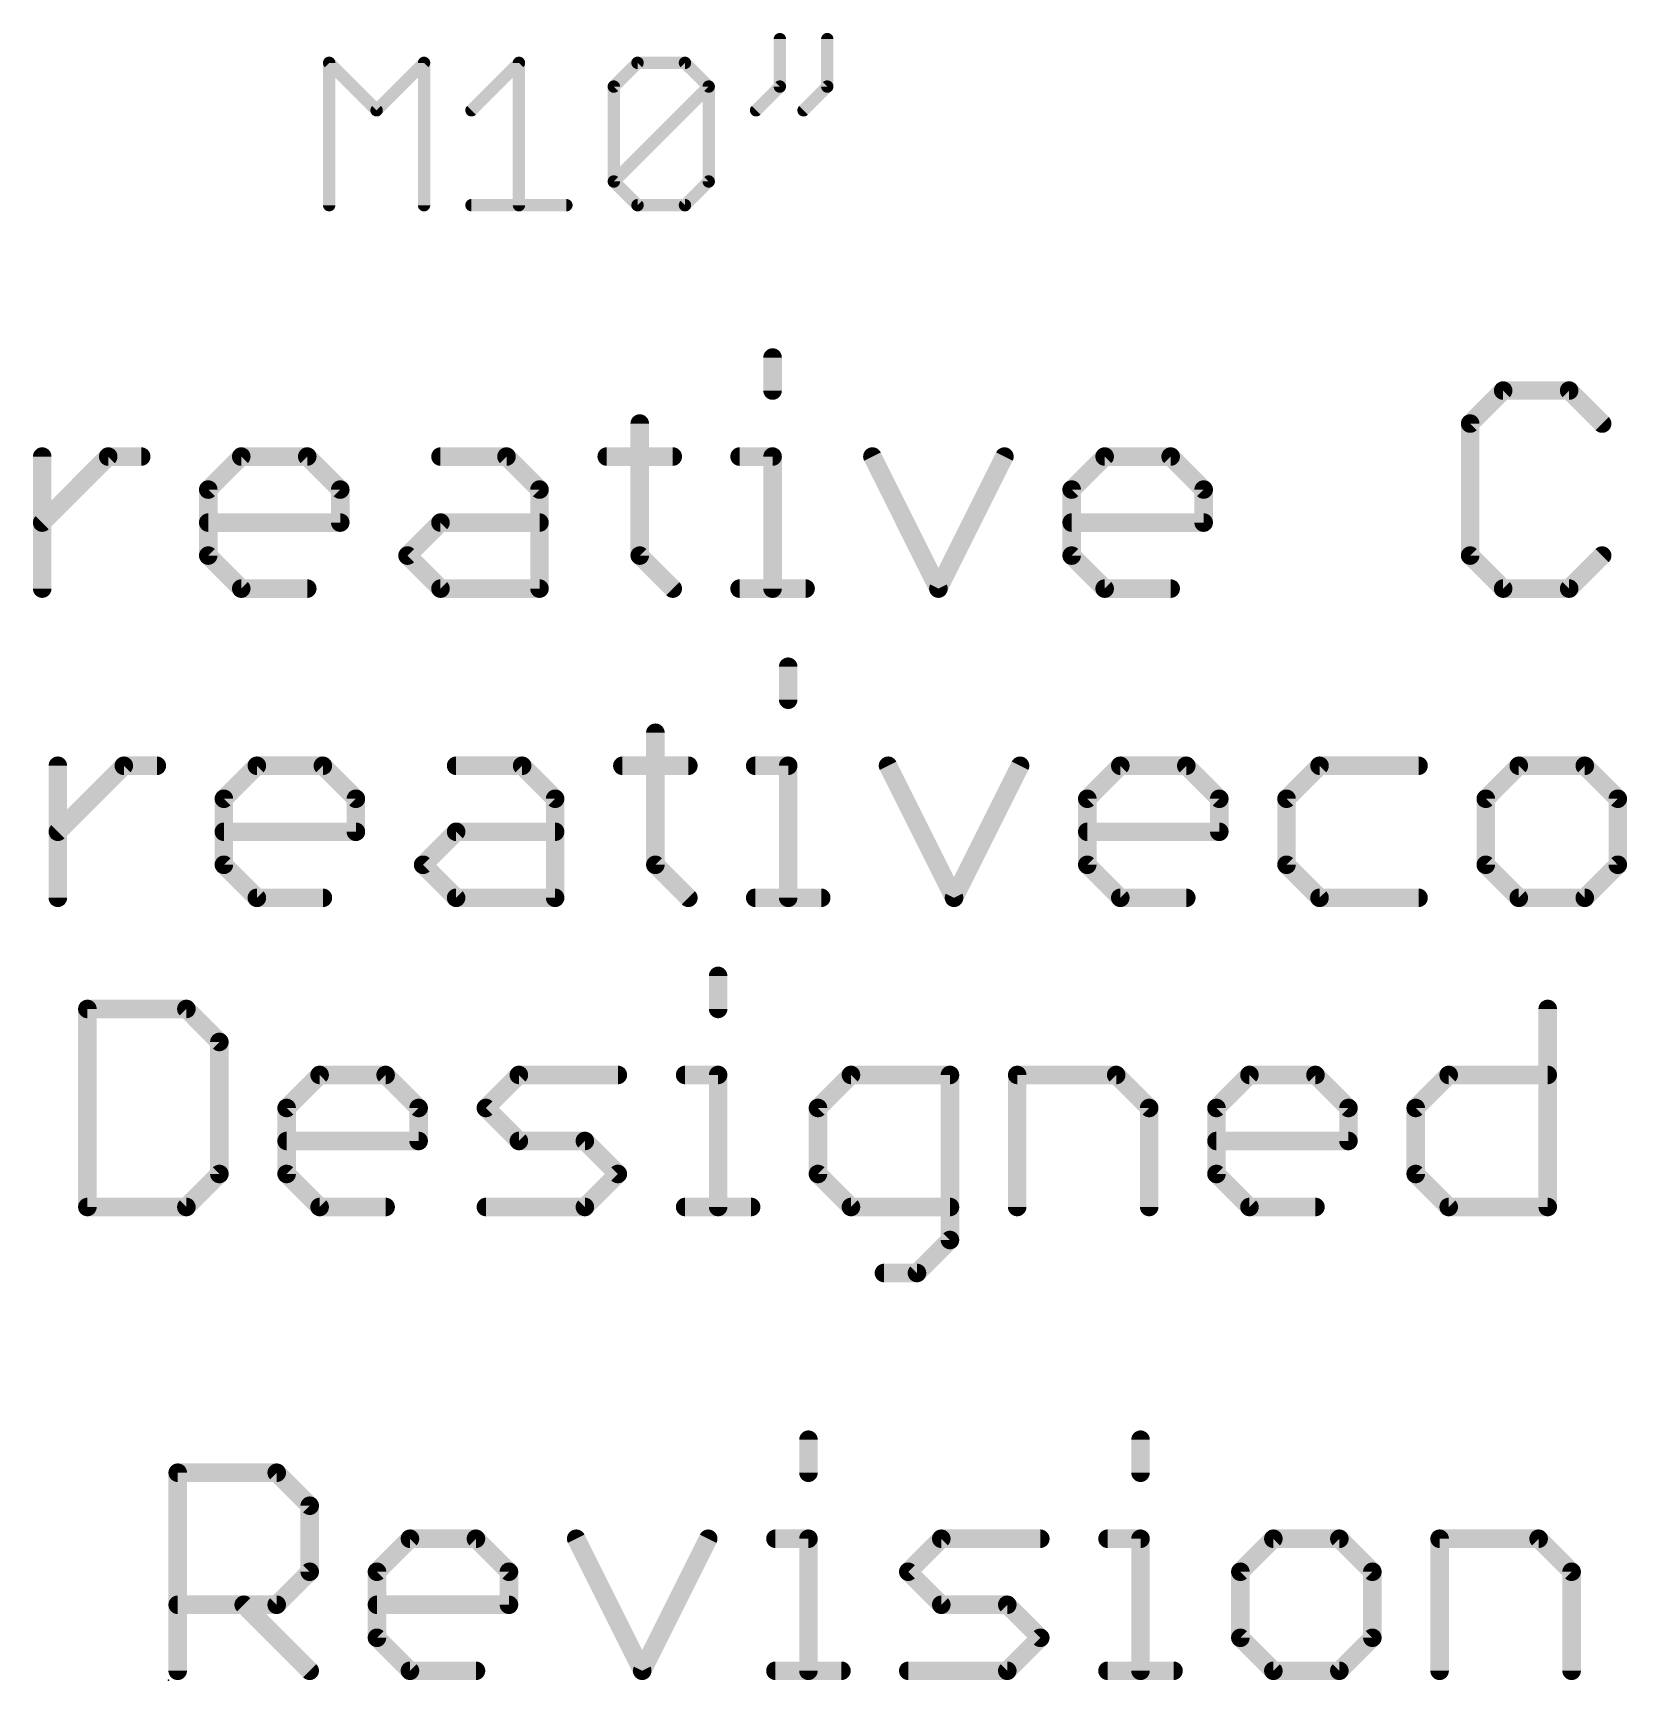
# Model space of a CAD drawing. Extents: x -34 to 73, y -15 to 16.
# Drawn here: x -2.38 to 10.72, y -13.97 to -0.44 of the extents above; entities that cross this region are included whole.
import ezdxf

# ---------------------------------------------------------------- set-up
doc = ezdxf.new("R2010")
doc.units = 0
doc.layers.add('23', color=53, linetype='CONTINUOUS')
doc.layers.add('27', color=253, linetype='CONTINUOUS')

msp = doc.modelspace()

# ---------------------------------------------------------------- linework, layer by layer
at = {"layer": '23'}
msp.add_point((-1.27, -13.97), dxfattribs=at)
at = {"layer": '27'}
for points, const_width in [([(3.7539, -0.4899), (3.7539, -0.8797)], 0.1016), ([(4.1437, -0.4899), (4.1437, -0.8797)], 0.1016), ([(0.0508, -1.8542), (0.0508, -0.6848)], 0.1016), ([(0.0508, -0.6848), (0.4406, -1.0746)], 0.1016), ([(0.4406, -1.0746), (0.8304, -0.6848)], 0.1016), ([(0.8304, -0.6848), (0.8304, -1.8542)], 0.1016), ([(1.2202, -1.0746), (1.61, -0.6848)], 0.1016), ([(1.61, -0.6848), (1.61, -1.8542)], 0.1016), ([(2.3896, -0.8797), (2.5845, -0.6848)], 0.1016), ([(2.5845, -0.6848), (2.9743, -0.6848)], 0.1016), ([(2.9743, -0.6848), (3.1692, -0.8797)], 0.1016), ([(2.3896, -1.6593), (2.3896, -0.8797)], 0.1016), ([(2.3896, -1.6593), (3.1692, -0.8797)], 0.1016), ([(3.1692, -0.8797), (3.1692, -1.6593)], 0.1016), ([(3.7539, -0.8797), (3.559, -1.0746)], 0.1016), ([(4.1437, -0.8797), (3.9488, -1.0746)], 0.1016), ([(2.5845, -1.8542), (2.3896, -1.6593)], 0.1016), ([(3.1692, -1.6593), (2.9743, -1.8542)], 0.1016), ([(1.2202, -1.8542), (1.9998, -1.8542)], 0.1016), ([(2.9743, -1.8542), (2.5845, -1.8542)], 0.1016), ([(3.6941, -3.1056), (3.6941, -3.3768)], 0.1524), ([(9.697, -3.3768), (9.4259, -3.648)], 0.1524), ([(10.2394, -3.3768), (9.697, -3.3768)], 0.1524), ([(10.5105, -3.648), (10.2394, -3.3768)], 0.1524), ([(2.6027, -3.648), (2.6027, -4.7326)], 0.1524), ([(9.4259, -3.648), (9.4259, -4.7326)], 0.1524), ([(-2.3071, -5.0038), (-2.3071, -3.9191)], 0.1524), ([(-2.3071, -4.4615), (-1.7648, -3.9191)], 0.1524), ([(-1.7648, -3.9191), (-1.4936, -3.9191)], 0.1524), ([(-0.9428, -4.1903), (-0.6716, -3.9191)], 0.1524), ([(-0.6716, -3.9191), (-0.1293, -3.9191)], 0.1524), ([(-0.1293, -3.9191), (0.1419, -4.1903)], 0.1524), ([(0.9655, -3.9191), (1.5079, -3.9191)], 0.1524), ([(1.5079, -3.9191), (1.779, -4.1903)], 0.1524), ([(2.3315, -3.9191), (2.8738, -3.9191)], 0.1524), ([(3.423, -3.9191), (3.6941, -3.9191)], 0.1524), ([(3.6941, -3.9191), (3.6941, -5.0038)], 0.1524), ([(4.5144, -3.9191), (5.0567, -5.0038)], 0.1524), ([(5.0567, -5.0038), (5.5991, -3.9191)], 0.1524), ([(6.1515, -4.1903), (6.4227, -3.9191)], 0.1524), ([(6.4227, -3.9191), (6.965, -3.9191)], 0.1524), ([(6.965, -3.9191), (7.2362, -4.1903)], 0.1524), ([(-0.9428, -4.7326), (-0.9428, -4.1903)], 0.1524), ([(0.1419, -4.1903), (0.1419, -4.4615)], 0.1524), ([(1.779, -4.1903), (1.779, -5.0038)], 0.1524), ([(6.1515, -4.7326), (6.1515, -4.1903)], 0.1524), ([(7.2362, -4.1903), (7.2362, -4.4615)], 0.1524), ([(0.1419, -4.4615), (-0.9428, -4.4615)], 0.1524), ([(0.6944, -4.7326), (0.9655, -4.4615)], 0.1524), ([(0.9655, -4.4615), (1.779, -4.4615)], 0.1524), ([(7.2362, -4.4615), (6.1515, -4.4615)], 0.1524), ([(-0.6716, -5.0038), (-0.9428, -4.7326)], 0.1524), ([(0.9655, -5.0038), (0.6944, -4.7326)], 0.1524), ([(2.6027, -4.7326), (2.8738, -5.0038)], 0.1524), ([(6.4227, -5.0038), (6.1515, -4.7326)], 0.1524), ([(9.4259, -4.7326), (9.697, -5.0038)], 0.1524), ([(10.2394, -5.0038), (10.5105, -4.7326)], 0.1524), ([(-0.1293, -5.0038), (-0.6716, -5.0038)], 0.1524), ([(1.779, -5.0038), (0.9655, -5.0038)], 0.1524), ([(3.423, -5.0038), (3.9653, -5.0038)], 0.1524), ([(6.965, -5.0038), (6.4227, -5.0038)], 0.1524), ([(9.697, -5.0038), (10.2394, -5.0038)], 0.1524), ([(3.8225, -5.6456), (3.8225, -5.9168)], 0.1524), ([(2.7311, -6.188), (2.7311, -7.2726)], 0.1524), ([(-2.1787, -7.5438), (-2.1787, -6.4591)], 0.1524), ([(-2.1787, -7.0015), (-1.6364, -6.4591)], 0.1524), ([(-1.6364, -6.4591), (-1.3652, -6.4591)], 0.1524), ([(-0.8144, -6.7303), (-0.5432, -6.4591)], 0.1524), ([(-0.5432, -6.4591), (-0.0009, -6.4591)], 0.1524), ([(-0.0009, -6.4591), (0.2703, -6.7303)], 0.1524), ([(1.0939, -6.4591), (1.6363, -6.4591)], 0.1524), ([(1.6363, -6.4591), (1.9074, -6.7303)], 0.1524), ([(2.4599, -6.4591), (3.0023, -6.4591)], 0.1524), ([(3.5514, -6.4591), (3.8225, -6.4591)], 0.1524), ([(3.8225, -6.4591), (3.8225, -7.5438)], 0.1524), ([(4.6428, -6.4591), (5.1851, -7.5438)], 0.1524), ([(5.1851, -7.5438), (5.7275, -6.4591)], 0.1524), ([(6.28, -6.7303), (6.5511, -6.4591)], 0.1524), ([(6.5511, -6.4591), (7.0934, -6.4591)], 0.1524), ([(7.0934, -6.4591), (7.3646, -6.7303)], 0.1524), ([(8.1883, -6.4591), (7.9171, -6.7303)], 0.1524), ([(9.0018, -6.4591), (8.1883, -6.4591)], 0.1524), ([(9.8254, -6.4591), (9.5543, -6.7303)], 0.1524), ([(10.3678, -6.4591), (9.8254, -6.4591)], 0.1524), ([(10.6389, -6.7303), (10.3678, -6.4591)], 0.1524), ([(-0.8144, -7.2726), (-0.8144, -6.7303)], 0.1524), ([(0.2703, -6.7303), (0.2703, -7.0015)], 0.1524), ([(1.9074, -6.7303), (1.9074, -7.5438)], 0.1524), ([(6.28, -7.2726), (6.28, -6.7303)], 0.1524), ([(7.3646, -6.7303), (7.3646, -7.0015)], 0.1524), ([(7.9171, -6.7303), (7.9171, -7.2726)], 0.1524), ([(9.5543, -6.7303), (9.5543, -7.2726)], 0.1524), ([(10.6389, -7.2726), (10.6389, -6.7303)], 0.1524), ([(0.2703, -7.0015), (-0.8144, -7.0015)], 0.1524), ([(0.8228, -7.2726), (1.0939, -7.0015)], 0.1524), ([(1.0939, -7.0015), (1.9074, -7.0015)], 0.1524), ([(7.3646, -7.0015), (6.28, -7.0015)], 0.1524), ([(-0.5432, -7.5438), (-0.8144, -7.2726)], 0.1524), ([(1.0939, -7.5438), (0.8228, -7.2726)], 0.1524), ([(2.7311, -7.2726), (3.0023, -7.5438)], 0.1524), ([(6.5511, -7.5438), (6.28, -7.2726)], 0.1524), ([(7.9171, -7.2726), (8.1883, -7.5438)], 0.1524), ([(9.5543, -7.2726), (9.8254, -7.5438)], 0.1524), ([(10.3678, -7.5438), (10.6389, -7.2726)], 0.1524), ([(-0.0009, -7.5438), (-0.5432, -7.5438)], 0.1524), ([(1.9074, -7.5438), (1.0939, -7.5438)], 0.1524), ([(3.5514, -7.5438), (4.0937, -7.5438)], 0.1524), ([(7.0934, -7.5438), (6.5511, -7.5438)], 0.1524), ([(8.1883, -7.5438), (9.0018, -7.5438)], 0.1524), ([(9.8254, -7.5438), (10.3678, -7.5438)], 0.1524), ([(3.2467, -8.1856), (3.2467, -8.4568)], 0.1524), ([(-1.9359, -8.4568), (-1.9359, -10.0838)], 0.1524), ([(-1.1224, -8.4568), (-1.9359, -8.4568)], 0.1524), ([(-0.8513, -8.728), (-1.1224, -8.4568)], 0.1524), ([(10.0631, -8.4568), (10.0631, -10.0838)], 0.1524), ([(-0.8513, -9.8126), (-0.8513, -8.728)], 0.1524), ([(-0.2988, -9.2703), (-0.0276, -8.9991)], 0.1524), ([(-0.0276, -8.9991), (0.5147, -8.9991)], 0.1524), ([(0.5147, -8.9991), (0.7859, -9.2703)], 0.1524), ([(1.3384, -9.2703), (1.6096, -8.9991)], 0.1524), ([(1.6096, -8.9991), (2.423, -8.9991)], 0.1524), ([(2.9755, -8.9991), (3.2467, -8.9991)], 0.1524), ([(3.2467, -8.9991), (3.2467, -10.0838)], 0.1524), ([(4.3381, -8.9991), (4.067, -9.2703)], 0.1524), ([(5.1516, -8.9991), (4.3381, -8.9991)], 0.1524), ([(5.1516, -10.355), (5.1516, -8.9991)], 0.1524), ([(5.7041, -10.0838), (5.7041, -8.9991)], 0.1524), ([(5.7041, -8.9991), (6.5176, -8.9991)], 0.1524), ([(6.5176, -8.9991), (6.7888, -9.2703)], 0.1524), ([(7.3413, -9.2703), (7.6125, -8.9991)], 0.1524), ([(7.6125, -8.9991), (8.1548, -8.9991)], 0.1524), ([(8.1548, -8.9991), (8.426, -9.2703)], 0.1524), ([(8.9785, -9.2703), (9.2496, -8.9991)], 0.1524), ([(9.2496, -8.9991), (10.0631, -8.9991)], 0.1524), ([(-0.2988, -9.8126), (-0.2988, -9.2703)], 0.1524), ([(0.7859, -9.2703), (0.7859, -9.5415)], 0.1524), ([(1.6096, -9.5415), (1.3384, -9.2703)], 0.1524), ([(4.067, -9.2703), (4.067, -9.8126)], 0.1524), ([(6.7888, -9.2703), (6.7888, -10.0838)], 0.1524), ([(7.3413, -9.8126), (7.3413, -9.2703)], 0.1524), ([(8.426, -9.2703), (8.426, -9.5415)], 0.1524), ([(8.9785, -9.8126), (8.9785, -9.2703)], 0.1524), ([(0.7859, -9.5415), (-0.2988, -9.5415)], 0.1524), ([(2.1519, -9.5415), (1.6096, -9.5415)], 0.1524), ([(2.423, -9.8126), (2.1519, -9.5415)], 0.1524), ([(8.426, -9.5415), (7.3413, -9.5415)], 0.1524), ([(-1.1224, -10.0838), (-0.8513, -9.8126)], 0.1524), ([(-0.0276, -10.0838), (-0.2988, -9.8126)], 0.1524), ([(2.1519, -10.0838), (2.423, -9.8126)], 0.1524), ([(4.067, -9.8126), (4.3381, -10.0838)], 0.1524), ([(7.6125, -10.0838), (7.3413, -9.8126)], 0.1524), ([(9.2496, -10.0838), (8.9785, -9.8126)], 0.1524), ([(-1.9359, -10.0838), (-1.1224, -10.0838)], 0.1524), ([(0.5147, -10.0838), (-0.0276, -10.0838)], 0.1524), ([(1.3384, -10.0838), (2.1519, -10.0838)], 0.1524), ([(2.9755, -10.0838), (3.5179, -10.0838)], 0.1524), ([(4.3381, -10.0838), (5.1516, -10.0838)], 0.1524), ([(8.1548, -10.0838), (7.6125, -10.0838)], 0.1524), ([(10.0631, -10.0838), (9.2496, -10.0838)], 0.1524), ([(4.8805, -10.6261), (5.1516, -10.355)], 0.1524), ([(4.6093, -10.6261), (4.8805, -10.6261)], 0.1524), ([(3.9888, -11.9956), (3.9888, -12.2668)], 0.1524), ([(6.7174, -11.9956), (6.7174, -12.2668)], 0.1524), ([(-1.1938, -13.8938), (-1.1938, -12.2668)], 0.1524), ([(-1.1938, -12.2668), (-0.3803, -12.2668)], 0.1524), ([(-0.3803, -12.2668), (-0.1091, -12.538)], 0.1524), ([(-0.1091, -12.538), (-0.1091, -13.0803)], 0.1524), ([(0.4434, -13.0803), (0.7145, -12.8091)], 0.1524), ([(0.7145, -12.8091), (1.2569, -12.8091)], 0.1524), ([(1.2569, -12.8091), (1.528, -13.0803)], 0.1524), ([(2.0805, -12.8091), (2.6228, -13.8938)], 0.1524), ([(2.6228, -13.8938), (3.1652, -12.8091)], 0.1524), ([(3.7177, -12.8091), (3.9888, -12.8091)], 0.1524), ([(3.9888, -12.8091), (3.9888, -13.8938)], 0.1524), ([(4.8091, -13.0803), (5.0803, -12.8091)], 0.1524), ([(5.0803, -12.8091), (5.8938, -12.8091)], 0.1524), ([(6.4463, -12.8091), (6.7174, -12.8091)], 0.1524), ([(6.7174, -12.8091), (6.7174, -13.8938)], 0.1524), ([(7.8089, -12.8091), (7.5377, -13.0803)], 0.1524), ([(8.3512, -12.8091), (7.8089, -12.8091)], 0.1524), ([(8.6224, -13.0803), (8.3512, -12.8091)], 0.1524), ([(9.1749, -13.8938), (9.1749, -12.8091)], 0.1524), ([(9.1749, -12.8091), (9.9884, -12.8091)], 0.1524), ([(9.9884, -12.8091), (10.2595, -13.0803)], 0.1524), ([(-0.1091, -13.0803), (-0.3803, -13.3515)], 0.1524), ([(0.4434, -13.6226), (0.4434, -13.0803)], 0.1524), ([(1.528, -13.0803), (1.528, -13.3515)], 0.1524), ([(5.0803, -13.3515), (4.8091, -13.0803)], 0.1524), ([(7.5377, -13.0803), (7.5377, -13.6226)], 0.1524), ([(8.6224, -13.6226), (8.6224, -13.0803)], 0.1524), ([(10.2595, -13.0803), (10.2595, -13.8938)], 0.1524), ([(-0.3803, -13.3515), (-1.1938, -13.3515)], 0.1524), ([(-0.6515, -13.3515), (-0.1091, -13.8938)], 0.1524), ([(1.528, -13.3515), (0.4434, -13.3515)], 0.1524), ([(5.6226, -13.3515), (5.0803, -13.3515)], 0.1524), ([(5.8938, -13.6226), (5.6226, -13.3515)], 0.1524), ([(0.7145, -13.8938), (0.4434, -13.6226)], 0.1524), ([(5.6226, -13.8938), (5.8938, -13.6226)], 0.1524), ([(7.5377, -13.6226), (7.8089, -13.8938)], 0.1524), ([(8.3512, -13.8938), (8.6224, -13.6226)], 0.1524), ([(1.2569, -13.8938), (0.7145, -13.8938)], 0.1524), ([(3.7177, -13.8938), (4.26, -13.8938)], 0.1524), ([(4.8091, -13.8938), (5.6226, -13.8938)], 0.1524), ([(6.4463, -13.8938), (6.9886, -13.8938)], 0.1524), ([(7.8089, -13.8938), (8.3512, -13.8938)], 0.1524)]:
    msp.add_lwpolyline(points, dxfattribs=dict(at, const_width=const_width))
for points, const_width in [([(3.7793, -0.4899, 1), (3.7285, -0.4899)], 0.0508), ([(4.1691, -0.4899, 1), (4.1183, -0.4899)], 0.0508), ([(0.0688, -0.6668, 1), (0.0328, -0.7028)], 0.0508), ([(0.0762, -0.6848, 1), (0.0254, -0.6848)], 0.0508), ([(0.8558, -0.6848, 1), (0.805, -0.6848)], 0.0508), ([(0.8484, -0.7028, 1), (0.8124, -0.6668)], 0.0508), ([(1.6354, -0.6848, 1), (1.5846, -0.6848)], 0.0508), ([(1.628, -0.7028, 1), (1.592, -0.6668)], 0.0508), ([(2.5845, -0.6594, 1), (2.5845, -0.7102)], 0.0508), ([(2.6025, -0.7028, 1), (2.5665, -0.6668)], 0.0508), ([(2.9923, -0.6668, 1), (2.9563, -0.7028)], 0.0508), ([(2.9743, -0.7102, 1), (2.9743, -0.6594)], 0.0508), ([(2.3716, -0.8617, 1), (2.4076, -0.8977)], 0.0508), ([(2.415, -0.8797, 1), (2.3642, -0.8797)], 0.0508), ([(3.1946, -0.8797, 1), (3.1438, -0.8797)], 0.0508), ([(3.1872, -0.8977, 1), (3.1512, -0.8617)], 0.0508), ([(3.1512, -0.8977, 1), (3.1872, -0.8617)], 0.0508), ([(3.7285, -0.8797, 1), (3.7793, -0.8797)], 0.0508), ([(3.7718, -0.8977, 1), (3.7359, -0.8617)], 0.0508), ([(4.1183, -0.8797, 1), (4.1691, -0.8797)], 0.0508), ([(4.1616, -0.8977, 1), (4.1257, -0.8617)], 0.0508), ([(0.4226, -1.0566, 1), (0.4586, -1.0926)], 0.0508), ([(0.4226, -1.0926, 1), (0.4586, -1.0566)], 0.0508), ([(1.2022, -1.0566, 1), (1.2382, -1.0926)], 0.0508), ([(3.541, -1.0566, 1), (3.577, -1.0926)], 0.0508), ([(3.9308, -1.0566, 1), (3.9667, -1.0926)], 0.0508), ([(2.4076, -1.6413, 1), (2.3716, -1.6773)], 0.0508), ([(2.3716, -1.6413, 1), (2.4076, -1.6773)], 0.0508), ([(3.1872, -1.6773, 1), (3.1512, -1.6413)], 0.0508), ([(2.3642, -1.6593, 1), (2.415, -1.6593)], 0.0508), ([(3.1438, -1.6593, 1), (3.1946, -1.6593)], 0.0508), ([(0.0254, -1.8542, 1), (0.0762, -1.8542)], 0.0508), ([(0.805, -1.8542, 1), (0.8558, -1.8542)], 0.0508), ([(1.2202, -1.8288, 1), (1.2202, -1.8796)], 0.0508), ([(1.5846, -1.8542, 1), (1.6354, -1.8542)], 0.0508), ([(1.9998, -1.8796, 1), (1.9998, -1.8288)], 0.0508), ([(2.5845, -1.8288, 1), (2.5845, -1.8796)], 0.0508), ([(2.5665, -1.8722, 1), (2.6025, -1.8362)], 0.0508), ([(2.9563, -1.8362, 1), (2.9923, -1.8722)], 0.0508), ([(2.9743, -1.8796, 1), (2.9743, -1.8288)], 0.0508), ([(3.7322, -3.1056, 1), (3.656, -3.1056)], 0.0762), ([(3.656, -3.3768, 1), (3.7322, -3.3768)], 0.0762), ([(9.697, -3.3387, 1), (9.697, -3.4149)], 0.0762), ([(9.724, -3.4038, 1), (9.6701, -3.3499)], 0.0762), ([(10.2663, -3.3499, 1), (10.2124, -3.4038)], 0.0762), ([(10.2394, -3.4149, 1), (10.2394, -3.3387)], 0.0762), ([(2.6408, -3.648, 1), (2.5646, -3.648)], 0.0762), ([(9.3989, -3.621, 1), (9.4528, -3.6749)], 0.0762), ([(9.464, -3.648, 1), (9.3878, -3.648)], 0.0762), ([(10.4836, -3.6749, 1), (10.5375, -3.621)], 0.0762), ([(-2.269, -3.9191, 1), (-2.3452, -3.9191)], 0.0762), ([(-1.7648, -3.881, 1), (-1.7648, -3.9572)], 0.0762), ([(-1.7378, -3.9461, 1), (-1.7917, -3.8922)], 0.0762), ([(-1.4936, -3.9572, 1), (-1.4936, -3.881)], 0.0762), ([(-0.6716, -3.881, 1), (-0.6716, -3.9572)], 0.0762), ([(-0.6447, -3.9461, 1), (-0.6986, -3.8922)], 0.0762), ([(-0.1024, -3.8922, 1), (-0.1562, -3.9461)], 0.0762), ([(-0.1293, -3.9572, 1), (-0.1293, -3.881)], 0.0762), ([(0.9655, -3.881, 1), (0.9655, -3.9572)], 0.0762), ([(1.5348, -3.8922, 1), (1.4809, -3.9461)], 0.0762), ([(1.5079, -3.9572, 1), (1.5079, -3.881)], 0.0762), ([(2.3315, -3.881, 1), (2.3315, -3.9572)], 0.0762), ([(2.8738, -3.9572, 1), (2.8738, -3.881)], 0.0762), ([(3.423, -3.881, 1), (3.423, -3.9572)], 0.0762), ([(3.7322, -3.9191, 1), (3.656, -3.9191)], 0.0762), ([(3.6941, -3.9572, 1), (3.6941, -3.881)], 0.0762), ([(4.5485, -3.9021, 1), (4.4803, -3.9362)], 0.0762), ([(5.6331, -3.9362, 1), (5.565, -3.9021)], 0.0762), ([(6.4227, -3.881, 1), (6.4227, -3.9572)], 0.0762), ([(6.4497, -3.9461, 1), (6.3958, -3.8922)], 0.0762), ([(6.992, -3.8922, 1), (6.9381, -3.9461)], 0.0762), ([(6.965, -3.9572, 1), (6.965, -3.881)], 0.0762), ([(-0.9047, -4.1903, 1), (-0.9809, -4.1903)], 0.0762), ([(-0.9697, -4.1634, 1), (-0.9159, -4.2172)], 0.0762), ([(0.18, -4.1903, 1), (0.1038, -4.1903)], 0.0762), ([(0.1149, -4.2172, 1), (0.1688, -4.1634)], 0.0762), ([(1.8171, -4.1903, 1), (1.7409, -4.1903)], 0.0762), ([(1.7521, -4.2172, 1), (1.806, -4.1634)], 0.0762), ([(6.1896, -4.1903, 1), (6.1134, -4.1903)], 0.0762), ([(6.1246, -4.1634, 1), (6.1785, -4.2172)], 0.0762), ([(7.2743, -4.1903, 1), (7.1981, -4.1903)], 0.0762), ([(7.2093, -4.2172, 1), (7.2631, -4.1634)], 0.0762), ([(-2.334, -4.4345, 1), (-2.2802, -4.4884)], 0.0762), ([(-0.9428, -4.4234, 1), (-0.9428, -4.4996)], 0.0762), ([(0.1038, -4.4615, 1), (0.18, -4.4615)], 0.0762), ([(0.1419, -4.4996, 1), (0.1419, -4.4234)], 0.0762), ([(0.9655, -4.4234, 1), (0.9655, -4.4996)], 0.0762), ([(0.9925, -4.4884, 1), (0.9386, -4.4345)], 0.0762), ([(1.779, -4.4996, 1), (1.779, -4.4234)], 0.0762), ([(6.1515, -4.4234, 1), (6.1515, -4.4996)], 0.0762), ([(7.1981, -4.4615, 1), (7.2743, -4.4615)], 0.0762), ([(7.2362, -4.4996, 1), (7.2362, -4.4234)], 0.0762), ([(-0.9159, -4.7057, 1), (-0.9697, -4.7596)], 0.0762), ([(-0.9809, -4.7326, 1), (-0.9047, -4.7326)], 0.0762), ([(0.7213, -4.7057, 1), (0.6674, -4.7596)], 0.0762), ([(0.6674, -4.7057, 1), (0.7213, -4.7596)], 0.0762), ([(2.6296, -4.7057, 1), (2.5757, -4.7596)], 0.0762), ([(2.5646, -4.7326, 1), (2.6408, -4.7326)], 0.0762), ([(6.1785, -4.7057, 1), (6.1246, -4.7596)], 0.0762), ([(6.1134, -4.7326, 1), (6.1896, -4.7326)], 0.0762), ([(9.4528, -4.7057, 1), (9.3989, -4.7596)], 0.0762), ([(9.3878, -4.7326, 1), (9.464, -4.7326)], 0.0762), ([(10.5375, -4.7596, 1), (10.4836, -4.7057)], 0.0762), ([(-2.3452, -5.0038, 1), (-2.269, -5.0038)], 0.0762), ([(-0.6716, -4.9657, 1), (-0.6716, -5.0419)], 0.0762), ([(-0.6986, -5.0307, 1), (-0.6447, -4.9769)], 0.0762), ([(-0.1293, -5.0419, 1), (-0.1293, -4.9657)], 0.0762), ([(0.9655, -4.9657, 1), (0.9655, -5.0419)], 0.0762), ([(0.9386, -5.0307, 1), (0.9925, -4.9769)], 0.0762), ([(1.7409, -5.0038, 1), (1.8171, -5.0038)], 0.0762), ([(1.779, -5.0419, 1), (1.779, -4.9657)], 0.0762), ([(2.8469, -5.0307, 1), (2.9008, -4.9769)], 0.0762), ([(3.423, -4.9657, 1), (3.423, -5.0419)], 0.0762), ([(3.656, -5.0038, 1), (3.7322, -5.0038)], 0.0762), ([(3.9653, -5.0419, 1), (3.9653, -4.9657)], 0.0762), ([(5.0226, -4.9868, 1), (5.0908, -5.0208)], 0.0762), ([(5.0226, -5.0208, 1), (5.0908, -4.9868)], 0.0762), ([(6.4227, -4.9657, 1), (6.4227, -5.0419)], 0.0762), ([(6.3958, -5.0307, 1), (6.4497, -4.9769)], 0.0762), ([(6.965, -5.0419, 1), (6.965, -4.9657)], 0.0762), ([(9.697, -4.9657, 1), (9.697, -5.0419)], 0.0762), ([(9.6701, -5.0307, 1), (9.724, -4.9769)], 0.0762), ([(10.2124, -4.9769, 1), (10.2663, -5.0307)], 0.0762), ([(10.2394, -5.0419, 1), (10.2394, -4.9657)], 0.0762), ([(3.8606, -5.6456, 1), (3.7844, -5.6456)], 0.0762), ([(3.7844, -5.9168, 1), (3.8606, -5.9168)], 0.0762), ([(2.7692, -6.188, 1), (2.693, -6.188)], 0.0762), ([(-2.1406, -6.4591, 1), (-2.2168, -6.4591)], 0.0762), ([(-1.6364, -6.421, 1), (-1.6364, -6.4972)], 0.0762), ([(-1.6094, -6.4861, 1), (-1.6633, -6.4322)], 0.0762), ([(-1.3652, -6.4972, 1), (-1.3652, -6.421)], 0.0762), ([(-0.5432, -6.421, 1), (-0.5432, -6.4972)], 0.0762), ([(-0.5163, -6.4861, 1), (-0.5702, -6.4322)], 0.0762), ([(0.026, -6.4322, 1), (-0.0278, -6.4861)], 0.0762), ([(-0.0009, -6.4972, 1), (-0.0009, -6.421)], 0.0762), ([(1.0939, -6.421, 1), (1.0939, -6.4972)], 0.0762), ([(1.6632, -6.4322, 1), (1.6093, -6.4861)], 0.0762), ([(1.6363, -6.4972, 1), (1.6363, -6.421)], 0.0762), ([(2.4599, -6.421, 1), (2.4599, -6.4972)], 0.0762), ([(3.0023, -6.4972, 1), (3.0023, -6.421)], 0.0762), ([(3.5514, -6.421, 1), (3.5514, -6.4972)], 0.0762), ([(3.8606, -6.4591, 1), (3.7844, -6.4591)], 0.0762), ([(3.8225, -6.4972, 1), (3.8225, -6.421)], 0.0762), ([(4.6769, -6.4421, 1), (4.6087, -6.4762)], 0.0762), ([(5.7615, -6.4762, 1), (5.6934, -6.4421)], 0.0762), ([(6.5511, -6.421, 1), (6.5511, -6.4972)], 0.0762), ([(6.5781, -6.4861, 1), (6.5242, -6.4322)], 0.0762), ([(7.1204, -6.4322, 1), (7.0665, -6.4861)], 0.0762), ([(7.0934, -6.4972, 1), (7.0934, -6.421)], 0.0762), ([(8.1883, -6.421, 1), (8.1883, -6.4972)], 0.0762), ([(8.2152, -6.4861, 1), (8.1613, -6.4322)], 0.0762), ([(9.0018, -6.4972, 1), (9.0018, -6.421)], 0.0762), ([(9.8254, -6.421, 1), (9.8254, -6.4972)], 0.0762), ([(9.8524, -6.4861, 1), (9.7985, -6.4322)], 0.0762), ([(10.3947, -6.4322, 1), (10.3408, -6.4861)], 0.0762), ([(10.3678, -6.4972, 1), (10.3678, -6.421)], 0.0762), ([(-0.7763, -6.7303, 1), (-0.8525, -6.7303)], 0.0762), ([(-0.8413, -6.7034, 1), (-0.7874, -6.7572)], 0.0762), ([(0.3084, -6.7303, 1), (0.2322, -6.7303)], 0.0762), ([(0.2433, -6.7572, 1), (0.2972, -6.7034)], 0.0762), ([(1.9455, -6.7303, 1), (1.8693, -6.7303)], 0.0762), ([(1.8805, -6.7572, 1), (1.9344, -6.7034)], 0.0762), ([(6.3181, -6.7303, 1), (6.2419, -6.7303)], 0.0762), ([(6.253, -6.7034, 1), (6.3069, -6.7572)], 0.0762), ([(7.4027, -6.7303, 1), (7.3265, -6.7303)], 0.0762), ([(7.3377, -6.7572, 1), (7.3916, -6.7034)], 0.0762), ([(7.9552, -6.7303, 1), (7.879, -6.7303)], 0.0762), ([(7.8902, -6.7034, 1), (7.9441, -6.7572)], 0.0762), ([(9.5924, -6.7303, 1), (9.5162, -6.7303)], 0.0762), ([(9.5273, -6.7034, 1), (9.5812, -6.7572)], 0.0762), ([(10.677, -6.7303, 1), (10.6008, -6.7303)], 0.0762), ([(10.612, -6.7572, 1), (10.6659, -6.7034)], 0.0762), ([(-2.2056, -6.9745, 1), (-2.1517, -7.0284)], 0.0762), ([(-0.8144, -6.9634, 1), (-0.8144, -7.0396)], 0.0762), ([(0.2322, -7.0015, 1), (0.3084, -7.0015)], 0.0762), ([(0.2703, -7.0396, 1), (0.2703, -6.9634)], 0.0762), ([(1.0939, -6.9634, 1), (1.0939, -7.0396)], 0.0762), ([(1.1209, -7.0284, 1), (1.067, -6.9745)], 0.0762), ([(1.9074, -7.0396, 1), (1.9074, -6.9634)], 0.0762), ([(6.28, -6.9634, 1), (6.28, -7.0396)], 0.0762), ([(7.3265, -7.0015, 1), (7.4027, -7.0015)], 0.0762), ([(7.3646, -7.0396, 1), (7.3646, -6.9634)], 0.0762), ([(-0.7874, -7.2457, 1), (-0.8413, -7.2996)], 0.0762), ([(-0.8525, -7.2726, 1), (-0.7763, -7.2726)], 0.0762), ([(0.8497, -7.2457, 1), (0.7958, -7.2996)], 0.0762), ([(0.7958, -7.2457, 1), (0.8497, -7.2996)], 0.0762), ([(2.758, -7.2457, 1), (2.7041, -7.2996)], 0.0762), ([(2.693, -7.2726, 1), (2.7692, -7.2726)], 0.0762), ([(6.3069, -7.2457, 1), (6.253, -7.2996)], 0.0762), ([(6.2419, -7.2726, 1), (6.3181, -7.2726)], 0.0762), ([(7.9441, -7.2457, 1), (7.8902, -7.2996)], 0.0762), ([(7.879, -7.2726, 1), (7.9552, -7.2726)], 0.0762), ([(9.5812, -7.2457, 1), (9.5273, -7.2996)], 0.0762), ([(9.5162, -7.2726, 1), (9.5924, -7.2726)], 0.0762), ([(10.6008, -7.2726, 1), (10.677, -7.2726)], 0.0762), ([(10.6659, -7.2996, 1), (10.612, -7.2457)], 0.0762), ([(-2.2168, -7.5438, 1), (-2.1406, -7.5438)], 0.0762), ([(-0.5432, -7.5057, 1), (-0.5432, -7.5819)], 0.0762), ([(-0.5702, -7.5707, 1), (-0.5163, -7.5169)], 0.0762), ([(-0.0009, -7.5819, 1), (-0.0009, -7.5057)], 0.0762), ([(1.0939, -7.5057, 1), (1.0939, -7.5819)], 0.0762), ([(1.067, -7.5707, 1), (1.1209, -7.5169)], 0.0762), ([(1.8693, -7.5438, 1), (1.9455, -7.5438)], 0.0762), ([(1.9074, -7.5819, 1), (1.9074, -7.5057)], 0.0762), ([(2.9753, -7.5707, 1), (3.0292, -7.5169)], 0.0762), ([(3.5514, -7.5057, 1), (3.5514, -7.5819)], 0.0762), ([(3.7844, -7.5438, 1), (3.8606, -7.5438)], 0.0762), ([(4.0937, -7.5819, 1), (4.0937, -7.5057)], 0.0762), ([(5.151, -7.5268, 1), (5.2192, -7.5608)], 0.0762), ([(5.151, -7.5608, 1), (5.2192, -7.5268)], 0.0762), ([(6.5511, -7.5057, 1), (6.5511, -7.5819)], 0.0762), ([(6.5242, -7.5707, 1), (6.5781, -7.5169)], 0.0762), ([(7.0934, -7.5819, 1), (7.0934, -7.5057)], 0.0762), ([(8.1883, -7.5057, 1), (8.1883, -7.5819)], 0.0762), ([(8.1613, -7.5707, 1), (8.2152, -7.5169)], 0.0762), ([(9.0018, -7.5819, 1), (9.0018, -7.5057)], 0.0762), ([(9.8254, -7.5057, 1), (9.8254, -7.5819)], 0.0762), ([(9.7985, -7.5707, 1), (9.8524, -7.5169)], 0.0762), ([(10.3408, -7.5169, 1), (10.3947, -7.5707)], 0.0762), ([(10.3678, -7.5819, 1), (10.3678, -7.5057)], 0.0762), ([(3.2848, -8.1856, 1), (3.2086, -8.1856)], 0.0762), ([(-1.8978, -8.4568, 1), (-1.974, -8.4568)], 0.0762), ([(-1.9359, -8.4187, 1), (-1.9359, -8.4949)], 0.0762), ([(-1.0955, -8.4299, 1), (-1.1494, -8.4838)], 0.0762), ([(-1.1224, -8.4949, 1), (-1.1224, -8.4187)], 0.0762), ([(10.1012, -8.4568, 1), (10.025, -8.4568)], 0.0762), ([(3.2086, -8.4568, 1), (3.2848, -8.4568)], 0.0762), ([(-0.8132, -8.728, 1), (-0.8894, -8.728)], 0.0762), ([(-0.8782, -8.7549, 1), (-0.8243, -8.701)], 0.0762), ([(-0.0276, -8.961, 1), (-0.0276, -9.0372)], 0.0762), ([(-0.0007, -9.0261, 1), (-0.0545, -8.9722)], 0.0762), ([(0.5417, -8.9722, 1), (0.4878, -9.0261)], 0.0762), ([(0.5147, -9.0372, 1), (0.5147, -8.961)], 0.0762), ([(1.6096, -8.961, 1), (1.6096, -9.0372)], 0.0762), ([(1.6365, -9.0261, 1), (1.5826, -8.9722)], 0.0762), ([(2.423, -9.0372, 1), (2.423, -8.961)], 0.0762), ([(2.9755, -8.961, 1), (2.9755, -9.0372)], 0.0762), ([(3.2848, -8.9991, 1), (3.2086, -8.9991)], 0.0762), ([(3.2467, -9.0372, 1), (3.2467, -8.961)], 0.0762), ([(4.3381, -8.961, 1), (4.3381, -9.0372)], 0.0762), ([(4.3651, -9.0261, 1), (4.3112, -8.9722)], 0.0762), ([(5.1897, -8.9991, 1), (5.1135, -8.9991)], 0.0762), ([(5.1516, -9.0372, 1), (5.1516, -8.961)], 0.0762), ([(5.7422, -8.9991, 1), (5.666, -8.9991)], 0.0762), ([(5.7041, -8.961, 1), (5.7041, -9.0372)], 0.0762), ([(6.5446, -8.9722, 1), (6.4907, -9.0261)], 0.0762), ([(6.5176, -9.0372, 1), (6.5176, -8.961)], 0.0762), ([(7.6125, -8.961, 1), (7.6125, -9.0372)], 0.0762), ([(7.6394, -9.0261, 1), (7.5855, -8.9722)], 0.0762), ([(8.1817, -8.9722, 1), (8.1278, -9.0261)], 0.0762), ([(8.1548, -9.0372, 1), (8.1548, -8.961)], 0.0762), ([(9.2496, -8.961, 1), (9.2496, -9.0372)], 0.0762), ([(9.2766, -9.0261, 1), (9.2227, -8.9722)], 0.0762), ([(10.0631, -9.0372, 1), (10.0631, -8.961)], 0.0762), ([(-0.2607, -9.2703, 1), (-0.3369, -9.2703)], 0.0762), ([(0.824, -9.2703, 1), (0.7478, -9.2703)], 0.0762), ([(1.3653, -9.2434, 1), (1.3114, -9.2972)], 0.0762), ([(4.1051, -9.2703, 1), (4.0289, -9.2703)], 0.0762), ([(6.8269, -9.2703, 1), (6.7507, -9.2703)], 0.0762), ([(7.3794, -9.2703, 1), (7.3032, -9.2703)], 0.0762), ([(8.4641, -9.2703, 1), (8.3879, -9.2703)], 0.0762), ([(9.0166, -9.2703, 1), (8.9404, -9.2703)], 0.0762), ([(-0.3257, -9.2434, 1), (-0.2718, -9.2972)], 0.0762), ([(0.759, -9.2972, 1), (0.8128, -9.2434)], 0.0762), ([(1.3114, -9.2434, 1), (1.3653, -9.2972)], 0.0762), ([(4.04, -9.2434, 1), (4.0939, -9.2972)], 0.0762), ([(6.7619, -9.2972, 1), (6.8157, -9.2434)], 0.0762), ([(7.3144, -9.2434, 1), (7.3682, -9.2972)], 0.0762), ([(8.399, -9.2972, 1), (8.4529, -9.2434)], 0.0762), ([(8.9515, -9.2434, 1), (9.0054, -9.2972)], 0.0762), ([(-0.2988, -9.5034, 1), (-0.2988, -9.5796)], 0.0762), ([(0.7859, -9.5796, 1), (0.7859, -9.5034)], 0.0762), ([(1.6096, -9.5034, 1), (1.6096, -9.5796)], 0.0762), ([(2.1788, -9.5145, 1), (2.1249, -9.5684)], 0.0762), ([(2.1519, -9.5796, 1), (2.1519, -9.5034)], 0.0762), ([(7.3413, -9.5034, 1), (7.3413, -9.5796)], 0.0762), ([(8.426, -9.5796, 1), (8.426, -9.5034)], 0.0762), ([(0.7478, -9.5415, 1), (0.824, -9.5415)], 0.0762), ([(1.5826, -9.5684, 1), (1.6365, -9.5145)], 0.0762), ([(8.3879, -9.5415, 1), (8.4641, -9.5415)], 0.0762), ([(-0.8243, -9.8396, 1), (-0.8782, -9.7857)], 0.0762), ([(-0.2718, -9.7857, 1), (-0.3257, -9.8396)], 0.0762), ([(2.45, -9.8396, 1), (2.3961, -9.7857)], 0.0762), ([(4.0939, -9.7857, 1), (4.04, -9.8396)], 0.0762), ([(7.3682, -9.7857, 1), (7.3144, -9.8396)], 0.0762), ([(9.0054, -9.7857, 1), (8.9515, -9.8396)], 0.0762), ([(-0.8894, -9.8126, 1), (-0.8132, -9.8126)], 0.0762), ([(-0.3369, -9.8126, 1), (-0.2607, -9.8126)], 0.0762), ([(2.3961, -9.8396, 1), (2.45, -9.7857)], 0.0762), ([(4.0289, -9.8126, 1), (4.1051, -9.8126)], 0.0762), ([(7.3032, -9.8126, 1), (7.3794, -9.8126)], 0.0762), ([(8.9404, -9.8126, 1), (9.0166, -9.8126)], 0.0762), ([(-1.9359, -10.0457, 1), (-1.9359, -10.1219)], 0.0762), ([(-1.1224, -10.1219, 1), (-1.1224, -10.0457)], 0.0762), ([(-0.0276, -10.0457, 1), (-0.0276, -10.1219)], 0.0762), ([(0.5147, -10.1219, 1), (0.5147, -10.0457)], 0.0762), ([(1.3384, -10.0457, 1), (1.3384, -10.1219)], 0.0762), ([(2.1519, -10.1219, 1), (2.1519, -10.0457)], 0.0762), ([(2.9755, -10.0457, 1), (2.9755, -10.1219)], 0.0762), ([(3.5179, -10.1219, 1), (3.5179, -10.0457)], 0.0762), ([(4.3381, -10.0457, 1), (4.3381, -10.1219)], 0.0762), ([(5.1516, -10.1219, 1), (5.1516, -10.0457)], 0.0762), ([(7.6125, -10.0457, 1), (7.6125, -10.1219)], 0.0762), ([(8.1548, -10.1219, 1), (8.1548, -10.0457)], 0.0762), ([(9.2496, -10.0457, 1), (9.2496, -10.1219)], 0.0762), ([(10.0631, -10.1219, 1), (10.0631, -10.0457)], 0.0762), ([(-1.974, -10.0838, 1), (-1.8978, -10.0838)], 0.0762), ([(-1.1494, -10.0569, 1), (-1.0955, -10.1107)], 0.0762), ([(-0.0545, -10.1107, 1), (-0.0007, -10.0569)], 0.0762), ([(2.1249, -10.0569, 1), (2.1788, -10.1107)], 0.0762), ([(3.2086, -10.0838, 1), (3.2848, -10.0838)], 0.0762), ([(4.3112, -10.1107, 1), (4.3651, -10.0569)], 0.0762), ([(5.666, -10.0838, 1), (5.7422, -10.0838)], 0.0762), ([(6.7507, -10.0838, 1), (6.8269, -10.0838)], 0.0762), ([(7.5855, -10.1107, 1), (7.6394, -10.0569)], 0.0762), ([(9.2227, -10.1107, 1), (9.2766, -10.0569)], 0.0762), ([(10.025, -10.0838, 1), (10.1012, -10.0838)], 0.0762), ([(5.1786, -10.3819, 1), (5.1247, -10.328)], 0.0762), ([(5.1135, -10.355, 1), (5.1897, -10.355)], 0.0762), ([(4.6093, -10.588, 1), (4.6093, -10.6642)], 0.0762), ([(4.8805, -10.6642, 1), (4.8805, -10.588)], 0.0762), ([(4.8535, -10.5992, 1), (4.9074, -10.6531)], 0.0762), ([(4.0269, -11.9956, 1), (3.9507, -11.9956)], 0.0762), ([(6.7555, -11.9956, 1), (6.6793, -11.9956)], 0.0762), ([(-1.1557, -12.2668, 1), (-1.2319, -12.2668)], 0.0762), ([(-1.1938, -12.2287, 1), (-1.1938, -12.3049)], 0.0762), ([(-0.3534, -12.2399, 1), (-0.4072, -12.2938)], 0.0762), ([(-0.3803, -12.3049, 1), (-0.3803, -12.2287)], 0.0762), ([(3.9507, -12.2668, 1), (4.0269, -12.2668)], 0.0762), ([(6.6793, -12.2668, 1), (6.7555, -12.2668)], 0.0762), ([(-0.071, -12.538, 1), (-0.1472, -12.538)], 0.0762), ([(-0.1361, -12.5649, 1), (-0.0822, -12.511)], 0.0762), ([(0.7145, -12.771, 1), (0.7145, -12.8472)], 0.0762), ([(0.7415, -12.8361, 1), (0.6876, -12.7822)], 0.0762), ([(1.2838, -12.7822, 1), (1.2299, -12.8361)], 0.0762), ([(1.2569, -12.8472, 1), (1.2569, -12.771)], 0.0762), ([(2.1146, -12.7921, 1), (2.0464, -12.8262)], 0.0762), ([(3.1992, -12.8262, 1), (3.1311, -12.7921)], 0.0762), ([(3.7177, -12.771, 1), (3.7177, -12.8472)], 0.0762), ([(4.0269, -12.8091, 1), (3.9507, -12.8091)], 0.0762), ([(3.9888, -12.8472, 1), (3.9888, -12.771)], 0.0762), ([(5.0803, -12.771, 1), (5.0803, -12.8472)], 0.0762), ([(5.1072, -12.8361, 1), (5.0533, -12.7822)], 0.0762), ([(5.8938, -12.8472, 1), (5.8938, -12.771)], 0.0762), ([(6.4463, -12.771, 1), (6.4463, -12.8472)], 0.0762), ([(6.7555, -12.8091, 1), (6.6793, -12.8091)], 0.0762), ([(6.7174, -12.8472, 1), (6.7174, -12.771)], 0.0762), ([(7.8089, -12.771, 1), (7.8089, -12.8472)], 0.0762), ([(7.8358, -12.8361, 1), (7.7819, -12.7822)], 0.0762), ([(8.3781, -12.7822, 1), (8.3243, -12.8361)], 0.0762), ([(8.3512, -12.8472, 1), (8.3512, -12.771)], 0.0762), ([(9.213, -12.8091, 1), (9.1368, -12.8091)], 0.0762), ([(9.1749, -12.771, 1), (9.1749, -12.8472)], 0.0762), ([(10.0153, -12.7822, 1), (9.9614, -12.8361)], 0.0762), ([(9.9884, -12.8472, 1), (9.9884, -12.771)], 0.0762), ([(-0.1472, -13.0803, 1), (-0.071, -13.0803)], 0.0762), ([(-0.0822, -13.1072, 1), (-0.1361, -13.0534)], 0.0762), ([(0.4815, -13.0803, 1), (0.4053, -13.0803)], 0.0762), ([(0.4164, -13.0534, 1), (0.4703, -13.1072)], 0.0762), ([(1.5661, -13.0803, 1), (1.4899, -13.0803)], 0.0762), ([(1.5011, -13.1072, 1), (1.555, -13.0534)], 0.0762), ([(4.836, -13.0534, 1), (4.7822, -13.1072)], 0.0762), ([(4.7822, -13.0534, 1), (4.836, -13.1072)], 0.0762), ([(7.5758, -13.0803, 1), (7.4996, -13.0803)], 0.0762), ([(7.5108, -13.0534, 1), (7.5646, -13.1072)], 0.0762), ([(8.6605, -13.0803, 1), (8.5843, -13.0803)], 0.0762), ([(8.5954, -13.1072, 1), (8.6493, -13.0534)], 0.0762), ([(10.2976, -13.0803, 1), (10.2214, -13.0803)], 0.0762), ([(10.2326, -13.1072, 1), (10.2865, -13.0534)], 0.0762), ([(-1.1938, -13.3134, 1), (-1.1938, -13.3896)], 0.0762), ([(-0.6245, -13.3245, 1), (-0.6784, -13.3784)], 0.0762), ([(-0.4072, -13.3245, 1), (-0.3534, -13.3784)], 0.0762), ([(-0.3803, -13.3896, 1), (-0.3803, -13.3134)], 0.0762), ([(0.4434, -13.3134, 1), (0.4434, -13.3896)], 0.0762), ([(1.4899, -13.3515, 1), (1.5661, -13.3515)], 0.0762), ([(1.528, -13.3896, 1), (1.528, -13.3134)], 0.0762), ([(5.0803, -13.3134, 1), (5.0803, -13.3896)], 0.0762), ([(5.0533, -13.3784, 1), (5.1072, -13.3245)], 0.0762), ([(5.6495, -13.3245, 1), (5.5957, -13.3784)], 0.0762), ([(5.6226, -13.3896, 1), (5.6226, -13.3134)], 0.0762), ([(0.4703, -13.5957, 1), (0.4164, -13.6496)], 0.0762), ([(0.4053, -13.6226, 1), (0.4815, -13.6226)], 0.0762), ([(5.9207, -13.6496, 1), (5.8668, -13.5957)], 0.0762), ([(5.8668, -13.6496, 1), (5.9207, -13.5957)], 0.0762), ([(7.5646, -13.5957, 1), (7.5108, -13.6496)], 0.0762), ([(7.4996, -13.6226, 1), (7.5758, -13.6226)], 0.0762), ([(8.5843, -13.6226, 1), (8.6605, -13.6226)], 0.0762), ([(8.6493, -13.6496, 1), (8.5954, -13.5957)], 0.0762), ([(-1.2319, -13.8938, 1), (-1.1557, -13.8938)], 0.0762), ([(-0.1361, -13.9207, 1), (-0.0822, -13.8669)], 0.0762), ([(0.7145, -13.8557, 1), (0.7145, -13.9319)], 0.0762), ([(0.6876, -13.9207, 1), (0.7415, -13.8669)], 0.0762), ([(1.2569, -13.9319, 1), (1.2569, -13.8557)], 0.0762), ([(2.5888, -13.8768, 1), (2.6569, -13.9108)], 0.0762), ([(2.5888, -13.9108, 1), (2.6569, -13.8768)], 0.0762), ([(3.7177, -13.8557, 1), (3.7177, -13.9319)], 0.0762), ([(3.9507, -13.8938, 1), (4.0269, -13.8938)], 0.0762), ([(4.26, -13.9319, 1), (4.26, -13.8557)], 0.0762), ([(4.8091, -13.8557, 1), (4.8091, -13.9319)], 0.0762), ([(5.5957, -13.8669, 1), (5.6495, -13.9207)], 0.0762), ([(5.6226, -13.9319, 1), (5.6226, -13.8557)], 0.0762), ([(6.4463, -13.8557, 1), (6.4463, -13.9319)], 0.0762), ([(6.6793, -13.8938, 1), (6.7555, -13.8938)], 0.0762), ([(6.9886, -13.9319, 1), (6.9886, -13.8557)], 0.0762), ([(7.8089, -13.8557, 1), (7.8089, -13.9319)], 0.0762), ([(7.7819, -13.9207, 1), (7.8358, -13.8669)], 0.0762), ([(8.3243, -13.8669, 1), (8.3781, -13.9207)], 0.0762), ([(8.3512, -13.9319, 1), (8.3512, -13.8557)], 0.0762), ([(9.1368, -13.8938, 1), (9.213, -13.8938)], 0.0762), ([(10.2214, -13.8938, 1), (10.2976, -13.8938)], 0.0762)]:
    msp.add_lwpolyline(points, format="xyb", dxfattribs=dict(at, const_width=const_width))

doc.saveas('drawing.dxf')
